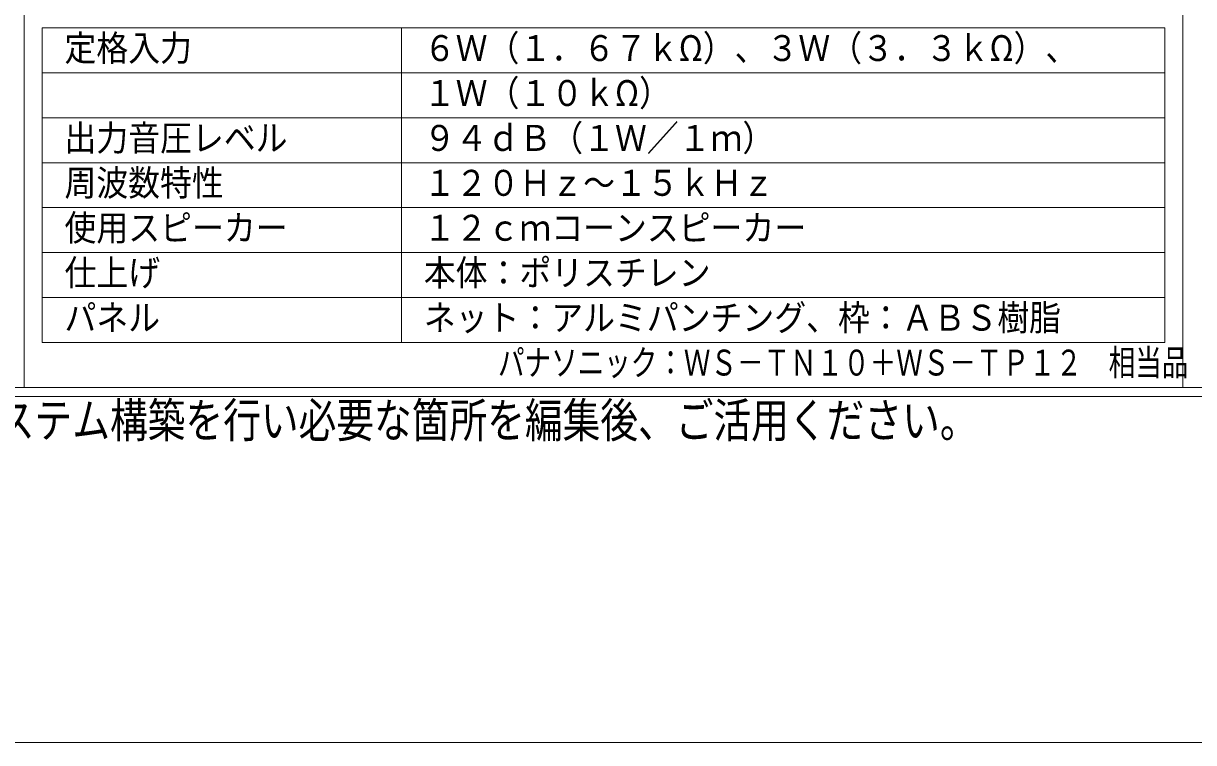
# Model space of a CAD drawing. Units: millimetres on the paper. Extents: x -401 to 401, y -280 to 280.
# Drawn here: x -258.1 to -127.8, y -279.5 to -199.5 of the extents above; entities that cross this region are included whole.
import ezdxf
from ezdxf.enums import TextEntityAlignment as Align

# ---------------------------------------------------------------- set-up
doc = ezdxf.new("R2010")
doc.units = ezdxf.units.MM
for name, color, linetype, lineweight in [('0-0_HOJO', 134, 'Continuous', 9), ('0-1_WAKU', 4, 'Continuous', 9), ('0-3_WAKU-M', 7, 'Continuous', 9), ('0-7_MOJI1', 7, 'Continuous', 9)]:
    doc.layers.add(name, color=color, linetype=linetype, lineweight=lineweight)
doc.layers.add('0-8_相当品', color=4, linetype='Continuous')
doc.styles.add('ＭＳ ゴシック', font='')
doc.styles.get('ＭＳ ゴシック').set_extended_font_data('MS Gothic')

msp = doc.modelspace()

# ---------------------------------------------------------------- linework, layer by layer
at = {"layer": '0-0_HOJO'}
msp.add_lwpolyline([(400.595, 279.529), (400.595, -279.529), (-400.595, -279.529)], dxfattribs=at)
at = {"layer": '0-1_WAKU', "color": 3}
for p, q in [((-256, -200), (-256, -235)), ((-131, -200), (-256, -200)), ((-216, -235), (-216, -200)), ((-131, -235), (-131, -200)), ((-256, -235), (-131, -235))]:
    msp.add_line(p, q, dxfattribs=at)
at = {"layer": '0-1_WAKU'}
for p, q in [((-256, -205), (-131, -205)), ((-256, -210), (-131, -210)), ((-256, -215), (-131, -215)), ((-256, -220), (-131, -220)), ((-256, -225), (-131, -225)), ((-256, -230), (-131, -230))]:
    msp.add_line(p, q, dxfattribs=at)
at = {"layer": '0-3_WAKU-M'}
for p, q in [((-129, 240), (-129, -240)), ((-258, 120), (-258, -240))]:
    msp.add_line(p, q, dxfattribs=at)
at = {"layer": '0-3_WAKU-M', "color": 3}
msp.add_line((-387, -240), (387, -240), dxfattribs=at)
msp.add_lwpolyline([(388, 241), (-388, 241), (-388, -241), (388, -241)], dxfattribs=at)

# ---------------------------------------------------------------- texts
at = {"layer": '0-1_WAKU', "style": 'ＭＳ ゴシック', "width": 0.8}
msp.add_text('注意：本図は参考図です。ご利用者の責任の下に件名に合わせたシステム構築を行い必要な箇所を編集後、ご活用ください。', height=3.848, dxfattribs=at).set_placement((-387, -246.74), align=Align.BOTTOM_LEFT)
at = {"layer": '0-7_MOJI1', "style": 'ＭＳ ゴシック', "width": 0.9}
for s, p in [('定格入力', (-253.5, -204.555)), ('６Ｗ（１．６７ｋΩ）、３Ｗ（３．３ｋΩ）、', (-213.5, -204.555)), ('１Ｗ（１０ｋΩ）', (-213.5, -209.555)), ('出力音圧レベル', (-253.5, -214.555)), ('９４ｄＢ（１Ｗ／１ｍ）', (-213.5, -214.555)), ('周波数特性', (-253.5, -219.555)), ('１２０Ｈｚ～１５ｋＨｚ', (-213.5, -219.555)), ('使用スピーカー', (-253.5, -224.555)), ('１２ｃｍコーンスピーカー', (-213.5, -224.555)), ('本体：ポリスチレン', (-213.5, -229.555)), ('仕上げ', (-253.5, -229.555)), ('パネル', (-253.5, -234.555)), ('ネット：アルミパンチング、枠：ＡＢＳ樹脂', (-213.5, -234.555))]:
    msp.add_text(s, height=2.889, dxfattribs=at).set_placement(p, align=Align.BOTTOM_LEFT)
at = {"layer": '0-8_相当品', "style": 'ＭＳ ゴシック', "width": 0.75}
msp.add_text('パナソニック：ＷＳ－ＴＮ１０＋ＷＳ－ＴＰ１２\u3000相当品', height=2.889, dxfattribs=at).set_placement((-205.24, -239.555), align=Align.BOTTOM_LEFT)

doc.saveas('drawing.dxf')
